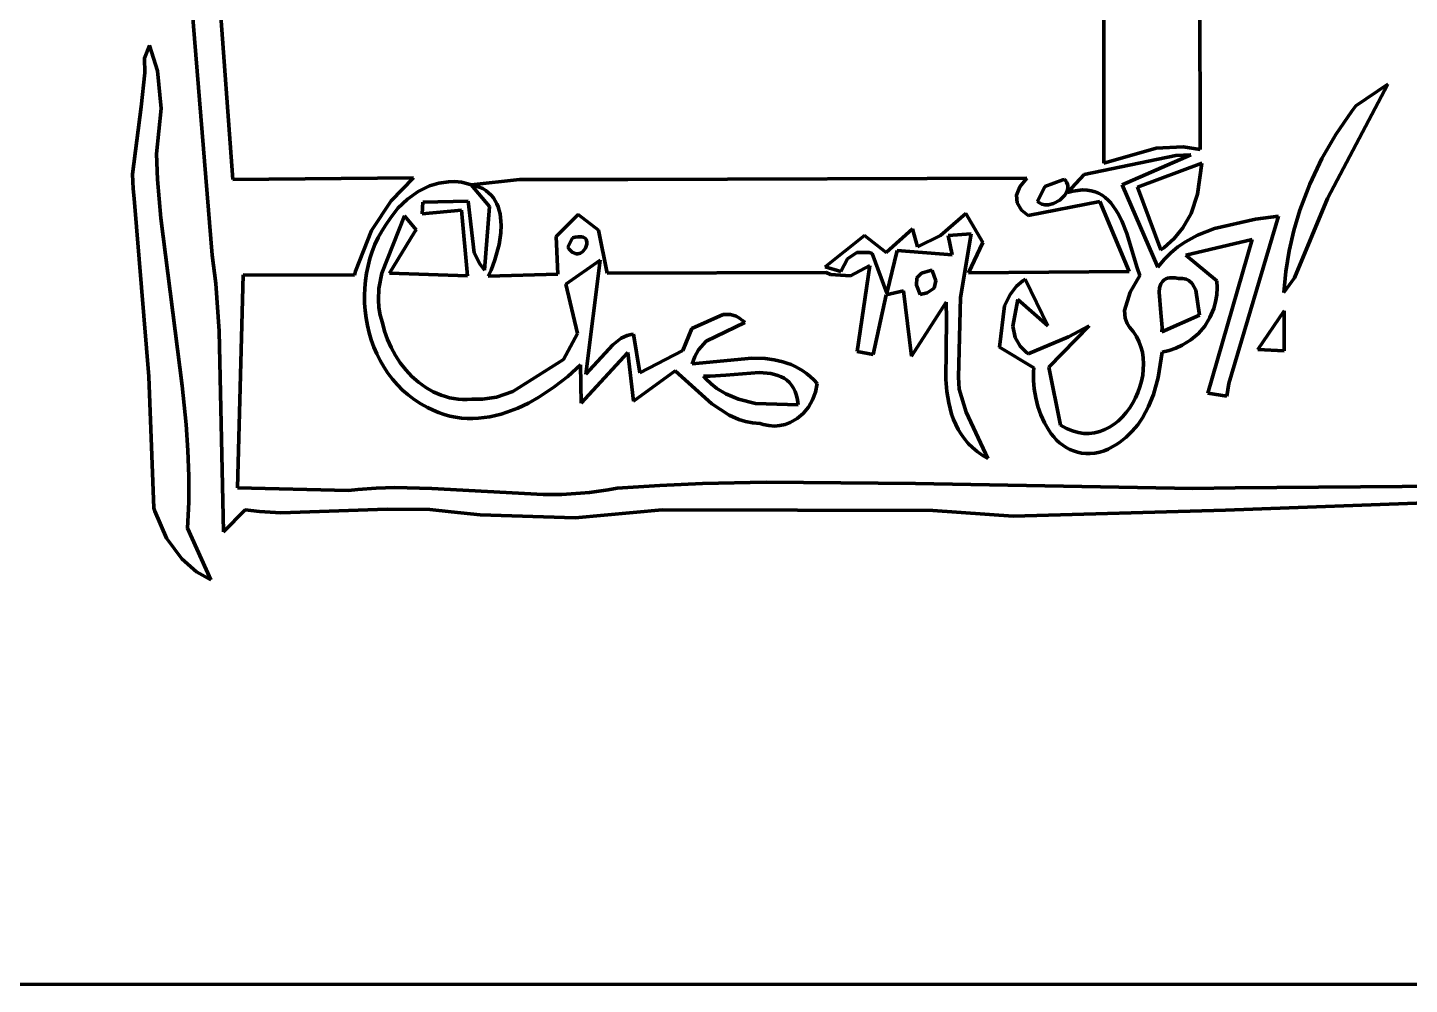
# Model space of a CAD drawing. Header units: millimetres. Extents: x 0 to 10.2, y 0 to 7.
# Drawn here: x 7.575 to 9.285, y 0 to 1.184 of the extents above; entities that cross this region are included whole.
import ezdxf

# ---------------------------------------------------------------- set-up
doc = ezdxf.new("R2010")
doc.units = ezdxf.units.MM
doc.layers.add('color#030303ff', color=7, linetype='CONTINUOUS', lineweight=100)
doc.layers.add('color#ffffffff', color=7, linetype='CONTINUOUS', lineweight=100)

msp = doc.modelspace()

# ---------------------------------------------------------------- linework, layer by layer
at = {"layer": 'color#030303ff'}
for p, q in [((8.9071, 1.0161), (8.9068, 1.7292)), ((9.0251, 1.5421), (9.0263, 1.0333)), ((7.8039, 0.9025), (7.7744, 1.2637)), ((7.8119, 1.2311), (7.8294, 0.9961)), ((7.7201, 1.1461), (7.7261, 1.1619)), ((7.7204, 1.128), (7.7201, 1.1461)), ((7.7261, 1.1619), (7.736, 1.1303)), ((7.736, 1.1303), (7.7408, 1.084)), ((7.716, 1.0861), (7.7204, 1.128)), ((9.2587, 1.1139), (9.1838, 0.9724)), ((9.2191, 1.0873), (9.2587, 1.1139)), ((7.7053, 1.0026), (7.716, 1.0861)), ((7.7408, 1.084), (7.7347, 1.0279)), ((9.1943, 1.0519), (9.2139, 1.0804)), ((9.2139, 1.0804), (9.2191, 1.0873)), ((9.177, 1.0218), (9.1943, 1.0519)), ((7.7347, 1.0279), (7.7362, 0.9959)), ((8.9719, 1.0347), (8.9071, 1.0161)), ((9.0149, 1.0267), (8.9297, 0.9896)), ((9.0053, 1.0365), (8.9719, 1.0347)), ((8.9962, 1.0257), (9.0149, 1.0267)), ((9.0263, 1.0333), (9.0053, 1.0365)), ((8.8829, 1.002), (8.9962, 1.0257)), ((8.9487, 0.9867), (9.0282, 1.0163)), ((9.0282, 1.0163), (9.0231, 0.9778)), ((9.1621, 0.9904), (9.177, 1.0218)), ((7.7059, 0.9845), (7.7053, 1.0026)), ((7.7362, 0.9959), (7.7402, 0.948)), ((7.8294, 0.9961), (8.0528, 0.9979)), ((8.0528, 0.9979), (8.0252, 0.9696)), ((8.0843, 0.9916), (8.0961, 0.9933)), ((8.0961, 0.9933), (8.1041, 0.9934)), ((8.1041, 0.9934), (8.1121, 0.9926)), ((8.1121, 0.9926), (8.1201, 0.9908)), ((8.1241, 0.9895), (8.184, 0.9962)), ((8.184, 0.9962), (8.3182, 0.996)), ((8.3182, 0.996), (8.8119, 0.9978)), ((8.8119, 0.9978), (8.8031, 0.9869)), ((8.834, 0.9874), (8.8565, 0.9957)), ((8.8565, 0.9957), (8.8586, 0.9959)), ((8.8586, 0.9959), (8.86, 0.9943)), ((8.86, 0.9943), (8.8611, 0.9926)), ((8.8611, 0.9926), (8.8624, 0.989)), ((8.8622, 0.9798), (8.8829, 1.002)), ((7.7074, 0.9724), (7.7059, 0.9845)), ((8.0453, 0.9718), (8.0585, 0.9812)), ((8.0585, 0.9812), (8.0729, 0.9882)), ((8.0729, 0.9882), (8.0843, 0.9916)), ((8.1201, 0.9908), (8.1241, 0.9895)), ((8.1241, 0.9895), (8.1469, 0.9624)), ((8.1294, 0.9883), (8.1241, 0.9895)), ((8.1342, 0.9867), (8.1294, 0.9883)), ((8.1385, 0.9847), (8.1342, 0.9867)), ((8.1424, 0.9823), (8.1385, 0.9847)), ((8.1459, 0.9796), (8.1424, 0.9823)), ((8.149, 0.9766), (8.1459, 0.9796)), ((8.1517, 0.9733), (8.149, 0.9766)), ((8.8031, 0.9869), (8.799, 0.9767)), ((8.799, 0.9767), (8.7997, 0.9671)), ((8.8249, 0.9689), (8.834, 0.9874)), ((8.8588, 0.9765), (8.8526, 0.9705)), ((8.8617, 0.9818), (8.8588, 0.9765)), ((8.8625, 0.9854), (8.8617, 0.9818)), ((8.8688, 0.9816), (8.8622, 0.9798)), ((8.8624, 0.989), (8.8625, 0.9854)), ((8.8751, 0.9826), (8.8688, 0.9816)), ((8.8809, 0.9831), (8.8751, 0.9826)), ((8.8864, 0.9829), (8.8809, 0.9831)), ((8.8915, 0.9821), (8.8864, 0.9829)), ((8.8962, 0.9808), (8.8915, 0.9821)), ((8.9007, 0.9789), (8.8962, 0.9808)), ((8.9049, 0.9766), (8.9007, 0.9789)), ((8.9087, 0.9738), (8.9049, 0.9766)), ((8.9297, 0.9896), (8.9739, 0.8877)), ((8.9776, 0.9088), (8.9487, 0.9867)), ((9.0231, 0.9778), (9.015, 0.9541)), ((9.1498, 0.9579), (9.1621, 0.9904)), ((7.7255, 0.7522), (7.7074, 0.9724)), ((8.0252, 0.9696), (8.001, 0.9328)), ((8.0241, 0.9477), (8.0337, 0.9605)), ((8.0337, 0.9605), (8.0453, 0.9718)), ((8.0645, 0.9679), (8.0637, 0.9534)), ((8.0637, 0.9534), (8.1121, 0.958)), ((8.1205, 0.9692), (8.0645, 0.9679)), ((8.1121, 0.958), (8.1199, 0.8766)), ((8.1281, 0.9052), (8.1205, 0.9692)), ((8.1469, 0.9624), (8.1408, 0.884)), ((8.1541, 0.9698), (8.1517, 0.9733)), ((8.156, 0.966), (8.1541, 0.9698)), ((8.1577, 0.962), (8.156, 0.966)), ((8.159, 0.9578), (8.1577, 0.962)), ((8.16, 0.9535), (8.159, 0.9578)), ((8.7997, 0.9671), (8.8053, 0.9582)), ((8.8053, 0.9582), (8.8136, 0.9513)), ((8.8136, 0.9513), (8.9023, 0.9686)), ((8.8266, 0.9675), (8.8249, 0.9689)), ((8.8303, 0.9656), (8.8266, 0.9675)), ((8.8343, 0.9647), (8.8303, 0.9656)), ((8.8385, 0.9647), (8.8343, 0.9647)), ((8.8448, 0.9662), (8.8385, 0.9647)), ((8.8526, 0.9705), (8.8448, 0.9662)), ((8.9023, 0.9686), (8.9386, 0.8822)), ((8.9123, 0.9706), (8.9087, 0.9738)), ((8.9157, 0.9671), (8.9123, 0.9706)), ((8.9188, 0.9631), (8.9157, 0.9671)), ((8.9217, 0.9589), (8.9188, 0.9631)), ((8.9244, 0.9544), (8.9217, 0.9589)), ((9.1424, 0.933), (9.1498, 0.9579)), ((9.1838, 0.9724), (9.1432, 0.8742)), ((7.7402, 0.948), (7.7667, 0.7407)), ((8.0419, 0.9511), (8.0136, 0.8799)), ((8.0186, 0.9401), (8.0241, 0.9477)), ((8.0561, 0.9337), (8.0419, 0.9511)), ((8.1607, 0.949), (8.16, 0.9535)), ((8.1613, 0.9397), (8.1607, 0.949)), ((8.2565, 0.9527), (8.2295, 0.9255)), ((8.282, 0.9333), (8.2565, 0.9527)), ((8.7364, 0.9539), (8.7052, 0.9267)), ((8.7572, 0.9181), (8.7364, 0.9539)), ((8.9292, 0.9448), (8.9244, 0.9544)), ((8.9354, 0.929), (8.9292, 0.9448)), ((9.015, 0.9541), (9.0048, 0.9361)), ((9.0441, 0.9353), (9.0946, 0.9469)), ((9.1234, 0.9508), (9.062, 0.7436)), ((9.0946, 0.9469), (9.1234, 0.9508)), ((8.001, 0.9328), (7.981, 0.8825)), ((8.0052, 0.9156), (8.0092, 0.9241)), ((8.0092, 0.9241), (8.0136, 0.9322)), ((8.0136, 0.9322), (8.0186, 0.9401)), ((8.023, 0.8799), (8.0543, 0.9307)), ((8.0543, 0.9307), (8.0561, 0.9337)), ((8.1588, 0.9155), (8.1609, 0.93)), ((8.1609, 0.93), (8.1613, 0.9397)), ((8.2295, 0.9255), (8.2313, 0.8788)), ((8.2438, 0.9124), (8.2497, 0.9238)), ((8.2497, 0.9238), (8.2531, 0.9246)), ((8.2531, 0.9246), (8.2561, 0.9251)), ((8.2561, 0.9251), (8.2587, 0.9252)), ((8.2587, 0.9252), (8.2609, 0.925)), ((8.2609, 0.925), (8.2628, 0.9245)), ((8.2628, 0.9245), (8.2644, 0.9238)), ((8.2644, 0.9238), (8.2656, 0.9228)), ((8.2925, 0.88), (8.282, 0.9333)), ((8.611, 0.9269), (8.5623, 0.8881)), ((8.6379, 0.9055), (8.611, 0.9269)), ((8.6705, 0.9349), (8.6379, 0.9055)), ((8.6765, 0.9127), (8.6705, 0.9349)), ((8.7052, 0.9267), (8.6765, 0.9127)), ((8.7145, 0.9267), (8.7431, 0.9287)), ((8.7195, 0.9028), (8.7145, 0.9267)), ((8.7431, 0.9287), (8.7298, 0.8499)), ((8.9485, 0.8866), (8.9354, 0.929)), ((9.0048, 0.9361), (8.9942, 0.9231)), ((9.0083, 0.9189), (9.0231, 0.927)), ((9.0231, 0.927), (9.0441, 0.9353)), ((9.1365, 0.9077), (9.1424, 0.933)), ((7.9989, 0.8982), (8.0018, 0.907)), ((8.0018, 0.907), (8.0052, 0.9156)), ((8.1537, 0.8967), (8.1588, 0.9155)), ((8.2456, 0.9098), (8.2438, 0.9124)), ((8.2474, 0.9078), (8.2456, 0.9098)), ((8.2492, 0.9062), (8.2474, 0.9078)), ((8.2511, 0.9051), (8.2492, 0.9062)), ((8.2625, 0.9069), (8.2596, 0.905)), ((8.2658, 0.911), (8.2625, 0.9069)), ((8.2656, 0.9228), (8.2665, 0.9217)), ((8.2675, 0.9158), (8.2658, 0.911)), ((8.2665, 0.9217), (8.2675, 0.9189)), ((8.2675, 0.9189), (8.2675, 0.9158)), ((8.6388, 0.8555), (8.6512, 0.908)), ((8.6512, 0.908), (8.7195, 0.9028)), ((8.7395, 0.8804), (8.7572, 0.9181)), ((8.9812, 0.9115), (8.9776, 0.9088)), ((8.9942, 0.9231), (8.9812, 0.9115)), ((8.99, 0.9052), (8.9989, 0.9125)), ((8.9989, 0.9125), (9.0083, 0.9189)), ((9.0907, 0.9217), (9.0088, 0.9022)), ((9.0359, 0.7318), (9.0907, 0.9217)), ((9.1323, 0.8821), (9.1365, 0.9077)), ((7.8083, 0.8673), (7.8039, 0.9025)), ((7.9947, 0.8801), (7.9966, 0.8892)), ((7.9966, 0.8892), (7.9989, 0.8982)), ((8.1349, 0.8915), (8.1281, 0.9052)), ((8.1408, 0.884), (8.1349, 0.8915)), ((8.1488, 0.884), (8.1537, 0.8967)), ((8.2415, 0.8663), (8.2839, 0.8962)), ((8.2529, 0.9044), (8.2511, 0.9051)), ((8.2547, 0.9041), (8.2529, 0.9044)), ((8.2564, 0.9041), (8.2547, 0.9041)), ((8.2596, 0.905), (8.2564, 0.9041)), ((8.2839, 0.8962), (8.266, 0.7552)), ((8.5818, 0.8822), (8.5899, 0.8979)), ((8.5899, 0.8979), (8.6015, 0.9057)), ((8.6176, 0.8897), (8.5935, 0.8766)), ((8.6015, 0.9057), (8.6166, 0.9056)), ((8.6019, 0.7832), (8.6176, 0.8897)), ((8.6166, 0.9056), (8.6205, 0.9045)), ((8.6205, 0.9045), (8.6388, 0.8555)), ((8.9739, 0.8877), (8.9817, 0.8969)), ((8.9817, 0.8969), (8.99, 0.9052)), ((9.0088, 0.9022), (9.0468, 0.8708)), ((7.8423, 0.8781), (7.8353, 0.6146)), ((7.9797, 0.8777), (7.8423, 0.8781)), ((7.981, 0.8825), (7.9797, 0.8777)), ((7.9934, 0.8709), (7.9947, 0.8801)), ((8.0136, 0.8799), (8.0102, 0.8613)), ((8.1199, 0.8766), (8.023, 0.8799)), ((8.1452, 0.8765), (8.1488, 0.884)), ((8.2313, 0.8788), (8.1452, 0.8765)), ((8.5634, 0.8809), (8.2925, 0.88)), ((8.5623, 0.8881), (8.5818, 0.8822)), ((8.569, 0.8784), (8.5634, 0.8809)), ((8.5935, 0.8766), (8.569, 0.8784)), ((8.6759, 0.8742), (8.6753, 0.8654)), ((8.6817, 0.8801), (8.6759, 0.8742)), ((8.6928, 0.8832), (8.6817, 0.8801)), ((8.6948, 0.8834), (8.6928, 0.8832)), ((8.6992, 0.8707), (8.6948, 0.8834)), ((8.9386, 0.8822), (8.7395, 0.8804)), ((8.8067, 0.8707), (8.8096, 0.8728)), ((8.8096, 0.8728), (8.838, 0.8149)), ((8.9399, 0.8566), (8.9518, 0.8774)), ((8.9518, 0.8774), (8.9485, 0.8866)), ((8.9838, 0.873), (8.9818, 0.8718)), ((8.9861, 0.8738), (8.9838, 0.873)), ((8.9889, 0.8743), (8.9861, 0.8738)), ((8.992, 0.8745), (8.9889, 0.8743)), ((8.9955, 0.8742), (8.992, 0.8745)), ((8.9995, 0.8736), (8.9955, 0.8742)), ((9.0046, 0.8735), (8.9995, 0.8736)), ((9.0089, 0.8727), (9.0046, 0.8735)), ((9.0125, 0.8711), (9.0089, 0.8727)), ((9.1299, 0.8563), (9.1323, 0.8821)), ((9.1432, 0.8742), (9.1299, 0.8563)), ((7.8126, 0.8084), (7.8083, 0.8673)), ((7.9922, 0.8523), (7.9925, 0.8616)), ((7.9925, 0.8616), (7.9934, 0.8709)), ((8.0102, 0.8613), (8.0096, 0.8471)), ((8.256, 0.8055), (8.2415, 0.8663)), ((8.6592, 0.8584), (8.6378, 0.8534)), ((8.669, 0.7775), (8.6592, 0.8584)), ((8.6753, 0.8654), (8.6799, 0.8539)), ((8.6799, 0.8539), (8.6886, 0.8557)), ((8.6886, 0.8557), (8.6971, 0.8614)), ((8.6971, 0.8614), (8.6992, 0.8707)), ((8.7911, 0.8538), (8.7991, 0.864)), ((8.7991, 0.864), (8.8067, 0.8707)), ((8.9328, 0.8337), (8.9399, 0.8566)), ((8.9762, 0.8621), (8.9756, 0.8567)), ((8.9756, 0.8567), (8.9778, 0.8312)), ((8.9768, 0.8645), (8.9762, 0.8621)), ((8.9777, 0.8667), (8.9768, 0.8645)), ((8.9787, 0.8687), (8.9777, 0.8667)), ((8.9801, 0.8704), (8.9787, 0.8687)), ((8.9818, 0.8718), (8.9801, 0.8704)), ((9.0166, 0.8675), (9.0125, 0.8711)), ((9.0209, 0.859), (9.0166, 0.8675)), ((9.0256, 0.828), (9.0209, 0.859)), ((9.0468, 0.8708), (9.0472, 0.8618)), ((9.0472, 0.8618), (9.0468, 0.8531)), ((7.9924, 0.843), (7.9922, 0.8523)), ((7.993, 0.8337), (7.9924, 0.843)), ((8.0096, 0.8471), (8.0102, 0.8377)), ((8.6378, 0.8534), (8.6217, 0.7795)), ((8.7121, 0.8441), (8.669, 0.7775)), ((8.7124, 0.823), (8.7121, 0.8441)), ((8.7298, 0.8499), (8.7272, 0.7514)), ((8.7781, 0.7885), (8.7843, 0.8398)), ((8.7843, 0.8398), (8.7911, 0.8538)), ((8.8008, 0.8474), (8.7945, 0.8145)), ((8.838, 0.8149), (8.8008, 0.8474)), ((9.0454, 0.8446), (9.0433, 0.8365)), ((9.0468, 0.8531), (9.0454, 0.8446)), ((7.9942, 0.8244), (7.993, 0.8337)), ((7.9959, 0.8153), (7.9942, 0.8244)), ((8.0102, 0.8377), (8.0118, 0.8282)), ((8.0118, 0.8282), (8.0144, 0.8187)), ((8.3974, 0.8118), (8.436, 0.8288)), ((8.436, 0.8288), (8.4452, 0.8288)), ((8.4452, 0.8288), (8.452, 0.8268)), ((8.452, 0.8268), (8.4563, 0.8244)), ((8.4563, 0.8244), (8.4606, 0.821)), ((8.4606, 0.821), (8.4627, 0.8189)), ((8.7117, 0.7484), (8.7124, 0.823)), ((8.9336, 0.8246), (8.9328, 0.8337)), ((8.9361, 0.8178), (8.9336, 0.8246)), ((8.9778, 0.8312), (8.9793, 0.8127)), ((8.9788, 0.8076), (9.0256, 0.828)), ((9.0385, 0.8251), (9.0321, 0.8147)), ((9.0433, 0.8365), (9.0385, 0.8251)), ((9.0977, 0.7858), (9.1302, 0.8335)), ((9.1302, 0.8335), (9.1304, 0.784)), ((7.8176, 0.5602), (7.8126, 0.8084)), ((7.998, 0.8063), (7.9959, 0.8153)), ((8.0007, 0.7974), (7.998, 0.8063)), ((8.0144, 0.8187), (8.0171, 0.8083)), ((8.0171, 0.8083), (8.0207, 0.7981)), ((8.2387, 0.7731), (8.256, 0.8055)), ((8.3171, 0.803), (8.3224, 0.8043)), ((8.3224, 0.8043), (8.3252, 0.8046)), ((8.3252, 0.8046), (8.333, 0.7567)), ((8.3862, 0.7845), (8.3974, 0.8118)), ((8.4627, 0.8189), (8.415, 0.7958)), ((8.7945, 0.8145), (8.7974, 0.8005)), ((8.8888, 0.815), (8.8389, 0.7638)), ((8.8634, 0.8012), (8.8888, 0.815)), ((8.9389, 0.8134), (8.9361, 0.8178)), ((8.9436, 0.8079), (8.9389, 0.8134)), ((8.9475, 0.8019), (8.9436, 0.8079)), ((8.9793, 0.8127), (8.9788, 0.8076)), ((9.0242, 0.8054), (9.0148, 0.7974)), ((9.0321, 0.8147), (9.0242, 0.8054)), ((8.0039, 0.7887), (8.0007, 0.7974)), ((8.0075, 0.7802), (8.0039, 0.7887)), ((8.0207, 0.7981), (8.0251, 0.7881)), ((8.0251, 0.7881), (8.0305, 0.7784)), ((8.266, 0.7552), (8.2995, 0.7915)), ((8.2995, 0.7915), (8.31, 0.7997)), ((8.31, 0.7997), (8.3171, 0.803)), ((8.415, 0.7958), (8.4054, 0.7851)), ((8.8204, 0.7628), (8.7781, 0.7885)), ((8.7974, 0.8005), (8.8036, 0.7898)), ((8.8036, 0.7898), (8.8113, 0.782)), ((8.8136, 0.7802), (8.8634, 0.8012)), ((8.9506, 0.7956), (8.9475, 0.8019)), ((8.9531, 0.789), (8.9506, 0.7956)), ((8.9548, 0.7822), (8.9531, 0.789)), ((8.9963, 0.7873), (8.988, 0.7845)), ((9.0041, 0.7908), (8.9963, 0.7873)), ((9.0148, 0.7974), (9.0041, 0.7908)), ((8.0116, 0.772), (8.0075, 0.7802)), ((8.0162, 0.764), (8.0116, 0.772)), ((8.0305, 0.7784), (8.0366, 0.7691)), ((8.1759, 0.7336), (8.2387, 0.7731)), ((8.3182, 0.7818), (8.2603, 0.7194)), ((8.325, 0.7217), (8.3182, 0.7818)), ((8.333, 0.7567), (8.3862, 0.7845)), ((8.401, 0.7771), (8.3979, 0.7679)), ((8.3979, 0.7679), (8.4714, 0.7751)), ((8.4054, 0.7851), (8.401, 0.7771)), ((8.4714, 0.7751), (8.4882, 0.7744)), ((8.4882, 0.7744), (8.4992, 0.773)), ((8.4992, 0.773), (8.5098, 0.7705)), ((8.5098, 0.7705), (8.515, 0.7689)), ((8.6217, 0.7795), (8.6019, 0.7832)), ((8.8113, 0.782), (8.8136, 0.7802)), ((8.9558, 0.7752), (8.9548, 0.7822)), ((8.9562, 0.7681), (8.9558, 0.7752)), ((8.9793, 0.7825), (8.9744, 0.7509)), ((8.988, 0.7845), (8.9793, 0.7825)), ((9.1304, 0.784), (9.0977, 0.7858)), ((8.0213, 0.7564), (8.0162, 0.764)), ((8.0269, 0.7491), (8.0213, 0.7564)), ((8.0366, 0.7691), (8.0434, 0.7604)), ((8.0434, 0.7604), (8.051, 0.7524)), ((8.051, 0.7524), (8.0592, 0.7451)), ((8.2438, 0.7524), (8.2266, 0.7389)), ((8.2596, 0.7667), (8.2438, 0.7524)), ((8.2603, 0.7194), (8.2596, 0.7667)), ((8.3765, 0.7593), (8.325, 0.7217)), ((8.4222, 0.7185), (8.3765, 0.7593)), ((8.4116, 0.7527), (8.4147, 0.7493)), ((8.4202, 0.7526), (8.4116, 0.7527)), ((8.4395, 0.754), (8.4202, 0.7526)), ((8.4807, 0.757), (8.4395, 0.754)), ((8.4905, 0.7565), (8.4807, 0.757)), ((8.4951, 0.7558), (8.4905, 0.7565)), ((8.4995, 0.7549), (8.4951, 0.7558)), ((8.5037, 0.7536), (8.4995, 0.7549)), ((8.5077, 0.752), (8.5037, 0.7536)), ((8.515, 0.7689), (8.5201, 0.767)), ((8.5201, 0.767), (8.5251, 0.7647)), ((8.5251, 0.7647), (8.5299, 0.7621)), ((8.5299, 0.7621), (8.5347, 0.7592)), ((8.5347, 0.7592), (8.5393, 0.7559)), ((8.5393, 0.7559), (8.5438, 0.7522)), ((8.8201, 0.7578), (8.8204, 0.7628)), ((8.8202, 0.7474), (8.8201, 0.7578)), ((8.8389, 0.7638), (8.8537, 0.6919)), ((8.9538, 0.7466), (8.9552, 0.7537)), ((8.9552, 0.7537), (8.956, 0.7609)), ((8.956, 0.7609), (8.9562, 0.7681)), ((7.7317, 0.5894), (7.7255, 0.7522)), ((7.7667, 0.7407), (7.7714, 0.6928)), ((8.0329, 0.7421), (8.0269, 0.7491)), ((8.0394, 0.7355), (8.0329, 0.7421)), ((8.0464, 0.7294), (8.0394, 0.7355)), ((8.0592, 0.7451), (8.068, 0.7387)), ((8.068, 0.7387), (8.0773, 0.7333)), ((8.2266, 0.7389), (8.208, 0.7266)), ((8.4147, 0.7493), (8.4212, 0.743)), ((8.4212, 0.743), (8.4282, 0.7375)), ((8.4282, 0.7375), (8.4392, 0.7307)), ((8.5115, 0.75), (8.5077, 0.752)), ((8.5149, 0.7477), (8.5115, 0.75)), ((8.518, 0.7449), (8.5149, 0.7477)), ((8.5208, 0.7416), (8.518, 0.7449)), ((8.5233, 0.7378), (8.5208, 0.7416)), ((8.5253, 0.7335), (8.5233, 0.7378)), ((8.5438, 0.7522), (8.5482, 0.748)), ((8.5482, 0.748), (8.5524, 0.7435)), ((8.5524, 0.7435), (8.5505, 0.733)), ((8.7129, 0.7337), (8.7117, 0.7484)), ((8.7272, 0.7514), (8.7283, 0.7364)), ((8.7283, 0.7364), (8.7369, 0.7082)), ((8.8211, 0.7368), (8.8202, 0.7474)), ((8.8229, 0.726), (8.8211, 0.7368)), ((8.9494, 0.7326), (8.9518, 0.7395)), ((8.9518, 0.7395), (8.9538, 0.7466)), ((8.9744, 0.7509), (8.9685, 0.7301)), ((9.062, 0.7436), (9.0594, 0.7277)), ((8.0539, 0.7237), (8.0464, 0.7294)), ((8.0618, 0.7186), (8.0539, 0.7237)), ((8.0702, 0.7139), (8.0618, 0.7186)), ((8.0773, 0.7333), (8.0822, 0.731)), ((8.0822, 0.731), (8.0872, 0.729)), ((8.0872, 0.729), (8.0923, 0.7273)), ((8.0923, 0.7273), (8.0975, 0.7259)), ((8.0975, 0.7259), (8.1028, 0.7248)), ((8.1028, 0.7248), (8.1082, 0.7241)), ((8.1082, 0.7241), (8.1137, 0.7237)), ((8.1137, 0.7237), (8.1193, 0.7237)), ((8.1193, 0.7237), (8.125, 0.7241)), ((8.125, 0.7241), (8.1383, 0.7241)), ((8.1383, 0.7241), (8.1554, 0.7268)), ((8.1554, 0.7268), (8.1759, 0.7336)), ((8.1951, 0.7194), (8.1818, 0.7131)), ((8.208, 0.7266), (8.1951, 0.7194)), ((8.4436, 0.7042), (8.4222, 0.7185)), ((8.4392, 0.7307), (8.4551, 0.724)), ((8.4551, 0.724), (8.4761, 0.7188)), ((8.4761, 0.7188), (8.5288, 0.7172)), ((8.5269, 0.7287), (8.5253, 0.7335)), ((8.5281, 0.7233), (8.5269, 0.7287)), ((8.5288, 0.7172), (8.5281, 0.7233)), ((8.5468, 0.7233), (8.5417, 0.7144)), ((8.5505, 0.733), (8.5468, 0.7233)), ((8.7152, 0.7195), (8.7129, 0.7337)), ((8.7168, 0.7125), (8.7152, 0.7195)), ((8.8256, 0.7152), (8.8229, 0.726)), ((8.9392, 0.7134), (8.943, 0.7195)), ((8.943, 0.7195), (8.9464, 0.726)), ((8.9464, 0.726), (8.9494, 0.7326)), ((8.9685, 0.7301), (8.9624, 0.7151)), ((9.0594, 0.7277), (9.0359, 0.7318)), ((8.0771, 0.7104), (8.0702, 0.7139)), ((8.084, 0.7075), (8.0771, 0.7104)), ((8.091, 0.7051), (8.084, 0.7075)), ((8.098, 0.7032), (8.091, 0.7051)), ((8.105, 0.7017), (8.098, 0.7032)), ((8.1121, 0.7008), (8.105, 0.7017)), ((8.1403, 0.7013), (8.1333, 0.7006)), ((8.1473, 0.7025), (8.1403, 0.7013)), ((8.1543, 0.7039), (8.1473, 0.7025)), ((8.1613, 0.7058), (8.1543, 0.7039)), ((8.1682, 0.7079), (8.1613, 0.7058)), ((8.1818, 0.7131), (8.1682, 0.7079)), ((8.4554, 0.6989), (8.4436, 0.7042)), ((8.5352, 0.7066), (8.5276, 0.7002)), ((8.5417, 0.7144), (8.5352, 0.7066)), ((8.7188, 0.7058), (8.7168, 0.7125)), ((8.7211, 0.6992), (8.7188, 0.7058)), ((8.7369, 0.7082), (8.7636, 0.6508)), ((8.8291, 0.7048), (8.8256, 0.7152)), ((8.8336, 0.6949), (8.8291, 0.7048)), ((8.9253, 0.6975), (8.9303, 0.7024)), ((8.9303, 0.7024), (8.9349, 0.7077)), ((8.9349, 0.7077), (8.9392, 0.7134)), ((8.9549, 0.7011), (8.949, 0.6924)), ((8.9624, 0.7151), (8.9549, 0.7011)), ((7.7714, 0.6928), (7.7736, 0.6608)), ((8.1191, 0.7003), (8.1121, 0.7008)), ((8.1262, 0.7002), (8.1191, 0.7003)), ((8.1333, 0.7006), (8.1262, 0.7002)), ((8.4637, 0.6964), (8.4554, 0.6989)), ((8.4725, 0.6947), (8.4637, 0.6964)), ((8.4817, 0.6939), (8.4725, 0.6947)), ((8.4854, 0.6928), (8.4817, 0.6939)), ((8.4925, 0.6914), (8.4854, 0.6928)), ((8.4995, 0.6909), (8.4925, 0.6914)), ((8.5063, 0.6915), (8.4995, 0.6909)), ((8.5128, 0.693), (8.5063, 0.6915)), ((8.519, 0.6953), (8.5128, 0.693)), ((8.5276, 0.7002), (8.519, 0.6953)), ((8.7238, 0.6928), (8.7211, 0.6992)), ((8.7269, 0.6866), (8.7238, 0.6928)), ((8.7306, 0.6807), (8.7269, 0.6866)), ((8.839, 0.6857), (8.8336, 0.6949)), ((8.842, 0.6814), (8.839, 0.6857)), ((8.8537, 0.6919), (8.861, 0.6878)), ((8.861, 0.6878), (8.8682, 0.6848)), ((8.8682, 0.6848), (8.8753, 0.6828)), ((8.8957, 0.6825), (8.9021, 0.6841)), ((8.9021, 0.6841), (8.9083, 0.6865)), ((8.9083, 0.6865), (8.9143, 0.6895)), ((8.9143, 0.6895), (8.9199, 0.6932)), ((8.9199, 0.6932), (8.9253, 0.6975)), ((8.9423, 0.6844), (8.9349, 0.6771)), ((8.949, 0.6924), (8.9423, 0.6844)), ((8.7347, 0.675), (8.7306, 0.6807)), ((8.7393, 0.6695), (8.7347, 0.675)), ((8.7445, 0.6644), (8.7393, 0.6695)), ((8.8453, 0.6774), (8.842, 0.6814)), ((8.8487, 0.6736), (8.8453, 0.6774)), ((8.8524, 0.6702), (8.8487, 0.6736)), ((8.8564, 0.6671), (8.8524, 0.6702)), ((8.8605, 0.6644), (8.8564, 0.6671)), ((8.8753, 0.6828), (8.8822, 0.6818)), ((8.8822, 0.6818), (8.889, 0.6817)), ((8.889, 0.6817), (8.8957, 0.6825)), ((8.9221, 0.6676), (8.9175, 0.665)), ((8.9266, 0.6706), (8.9221, 0.6676)), ((8.9349, 0.6771), (8.9266, 0.6706)), ((7.7736, 0.6608), (7.7747, 0.6287)), ((8.7502, 0.6595), (8.7445, 0.6644)), ((8.7566, 0.655), (8.7502, 0.6595)), ((8.7636, 0.6508), (8.7566, 0.655)), ((8.8649, 0.662), (8.8605, 0.6644)), ((8.8695, 0.6601), (8.8649, 0.662)), ((8.8744, 0.6585), (8.8695, 0.6601)), ((8.8795, 0.6575), (8.8744, 0.6585)), ((8.8848, 0.6569), (8.8795, 0.6575)), ((8.8903, 0.6569), (8.8848, 0.6569)), ((8.8961, 0.6574), (8.8903, 0.6569)), ((8.9021, 0.6585), (8.8961, 0.6574)), ((8.9075, 0.6604), (8.9021, 0.6585)), ((8.9126, 0.6625), (8.9075, 0.6604)), ((8.9175, 0.665), (8.9126, 0.6625)), ((7.7747, 0.6287), (7.7749, 0.6127)), ((8.3051, 0.6141), (8.3578, 0.6175)), ((8.3578, 0.6175), (8.4105, 0.6198)), ((8.4105, 0.6198), (8.4895, 0.6215)), ((8.4895, 0.6215), (8.6741, 0.6198)), ((8.6741, 0.6198), (9.0171, 0.6136)), ((9.0698, 0.6143), (9.5813, 0.619)), ((7.7749, 0.6127), (7.7747, 0.5966)), ((7.8353, 0.6146), (7.9724, 0.6111)), ((7.9724, 0.6111), (7.9839, 0.6125)), ((7.9839, 0.6125), (8.0068, 0.6142)), ((8.0068, 0.6142), (8.0298, 0.6149)), ((8.0298, 0.6149), (8.0757, 0.6138)), ((8.0757, 0.6138), (8.2135, 0.6061)), ((8.2135, 0.6061), (8.2364, 0.6064)), ((8.2364, 0.6064), (8.2594, 0.6077)), ((8.2594, 0.6077), (8.2708, 0.6088)), ((8.2708, 0.6088), (8.2822, 0.6102)), ((8.2822, 0.6102), (8.2937, 0.612)), ((8.2937, 0.612), (8.3051, 0.6141)), ((9.0171, 0.6136), (9.0698, 0.6143)), ((9.4672, 0.6017), (9.0577, 0.5868)), ((7.7328, 0.5856), (7.7317, 0.5894)), ((7.7472, 0.5523), (7.7328, 0.5856)), ((7.7747, 0.5966), (7.7742, 0.5805)), ((7.8448, 0.5874), (7.8176, 0.5602)), ((7.8624, 0.5853), (7.8448, 0.5874)), ((7.8887, 0.5837), (7.8624, 0.5853)), ((8.0204, 0.5881), (7.8887, 0.5837)), ((8.0732, 0.5875), (8.0204, 0.5881)), ((8.0995, 0.5849), (8.0732, 0.5875)), ((8.1355, 0.5809), (8.0995, 0.5849)), ((8.3608, 0.5871), (8.2528, 0.5772)), ((8.6954, 0.5863), (8.3608, 0.5871)), ((8.7951, 0.5793), (8.6954, 0.5863)), ((9.0577, 0.5868), (8.7951, 0.5793)), ((7.7742, 0.5805), (7.7733, 0.5644)), ((7.7733, 0.5644), (7.802, 0.5004)), ((8.2528, 0.5772), (8.1355, 0.5809)), ((7.7664, 0.5265), (7.7472, 0.5523)), ((7.7845, 0.5107), (7.7664, 0.5265)), ((7.802, 0.5004), (7.7845, 0.5107))]:
    msp.add_line(p, q, dxfattribs=at)
at = {"layer": 'color#ffffffff'}
for p, q in [((8.9068, 1.7292), (8.9071, 1.0161)), ((9.0263, 1.0333), (9.0251, 1.5421)), ((7.7744, 1.2637), (7.8039, 0.9025)), ((7.8294, 0.9961), (7.8119, 1.2311)), ((7.7261, 1.1619), (7.7201, 1.1461)), ((7.7201, 1.1461), (7.7204, 1.128)), ((7.736, 1.1303), (7.7261, 1.1619)), ((7.7408, 1.084), (7.736, 1.1303)), ((7.7204, 1.128), (7.716, 1.0861)), ((9.1838, 0.9724), (9.2587, 1.1139)), ((9.2587, 1.1139), (9.2191, 1.0873)), ((7.716, 1.0861), (7.7053, 1.0026)), ((7.7347, 1.0279), (7.7408, 1.084)), ((9.2139, 1.0804), (9.1943, 1.0519)), ((9.2191, 1.0873), (9.2139, 1.0804)), ((9.1943, 1.0519), (9.177, 1.0218)), ((7.7362, 0.9959), (7.7347, 1.0279)), ((8.9071, 1.0161), (8.9719, 1.0347)), ((8.9297, 0.9896), (9.0149, 1.0267)), ((8.9719, 1.0347), (9.0053, 1.0365)), ((9.0149, 1.0267), (8.9962, 1.0257)), ((9.0053, 1.0365), (9.0263, 1.0333)), ((8.9962, 1.0257), (8.8829, 1.002)), ((9.0282, 1.0163), (8.9487, 0.9867)), ((9.0231, 0.9778), (9.0282, 1.0163)), ((9.177, 1.0218), (9.1621, 0.9904)), ((7.7053, 1.0026), (7.7059, 0.9845)), ((7.7402, 0.948), (7.7362, 0.9959)), ((8.0528, 0.9979), (7.8294, 0.9961)), ((8.0252, 0.9696), (8.0528, 0.9979)), ((8.0961, 0.9933), (8.0843, 0.9916)), ((8.1041, 0.9934), (8.0961, 0.9933)), ((8.1121, 0.9926), (8.1041, 0.9934)), ((8.1201, 0.9908), (8.1121, 0.9926)), ((8.184, 0.9962), (8.1241, 0.9895)), ((8.3182, 0.996), (8.184, 0.9962)), ((8.8119, 0.9978), (8.3182, 0.996)), ((8.8031, 0.9869), (8.8119, 0.9978)), ((8.8565, 0.9957), (8.834, 0.9874)), ((8.8586, 0.9959), (8.8565, 0.9957)), ((8.86, 0.9943), (8.8586, 0.9959)), ((8.8611, 0.9926), (8.86, 0.9943)), ((8.8624, 0.989), (8.8611, 0.9926)), ((8.8829, 1.002), (8.8622, 0.9798)), ((7.7059, 0.9845), (7.7074, 0.9724)), ((8.0585, 0.9812), (8.0453, 0.9718)), ((8.0729, 0.9882), (8.0585, 0.9812)), ((8.0843, 0.9916), (8.0729, 0.9882)), ((8.1241, 0.9895), (8.1201, 0.9908)), ((8.1469, 0.9624), (8.1241, 0.9895)), ((8.1241, 0.9895), (8.1294, 0.9883)), ((8.1294, 0.9883), (8.1342, 0.9867)), ((8.1342, 0.9867), (8.1385, 0.9847)), ((8.1385, 0.9847), (8.1424, 0.9823)), ((8.1424, 0.9823), (8.1459, 0.9796)), ((8.1459, 0.9796), (8.149, 0.9766)), ((8.149, 0.9766), (8.1517, 0.9733)), ((8.799, 0.9767), (8.8031, 0.9869)), ((8.7997, 0.9671), (8.799, 0.9767)), ((8.834, 0.9874), (8.8249, 0.9689)), ((8.8526, 0.9705), (8.8588, 0.9765)), ((8.8588, 0.9765), (8.8617, 0.9818)), ((8.8617, 0.9818), (8.8625, 0.9854)), ((8.8622, 0.9798), (8.8688, 0.9816)), ((8.8625, 0.9854), (8.8624, 0.989)), ((8.8688, 0.9816), (8.8751, 0.9826)), ((8.8751, 0.9826), (8.8809, 0.9831)), ((8.8809, 0.9831), (8.8864, 0.9829)), ((8.8864, 0.9829), (8.8915, 0.9821)), ((8.8915, 0.9821), (8.8962, 0.9808)), ((8.8962, 0.9808), (8.9007, 0.9789)), ((8.9007, 0.9789), (8.9049, 0.9766)), ((8.9049, 0.9766), (8.9087, 0.9738)), ((8.9739, 0.8877), (8.9297, 0.9896)), ((8.9487, 0.9867), (8.9776, 0.9088)), ((9.015, 0.9541), (9.0231, 0.9778)), ((9.1621, 0.9904), (9.1498, 0.9579)), ((7.7074, 0.9724), (7.7255, 0.7522)), ((8.001, 0.9328), (8.0252, 0.9696)), ((8.0337, 0.9605), (8.0241, 0.9477)), ((8.0453, 0.9718), (8.0337, 0.9605)), ((8.0637, 0.9534), (8.0645, 0.9679)), ((8.1121, 0.958), (8.0637, 0.9534)), ((8.0645, 0.9679), (8.1205, 0.9692)), ((8.1199, 0.8766), (8.1121, 0.958)), ((8.1205, 0.9692), (8.1281, 0.9052)), ((8.1408, 0.884), (8.1469, 0.9624)), ((8.1517, 0.9733), (8.1541, 0.9698)), ((8.1541, 0.9698), (8.156, 0.966)), ((8.156, 0.966), (8.1577, 0.962)), ((8.1577, 0.962), (8.159, 0.9578)), ((8.159, 0.9578), (8.16, 0.9535)), ((8.8053, 0.9582), (8.7997, 0.9671)), ((8.8136, 0.9513), (8.8053, 0.9582)), ((8.9023, 0.9686), (8.8136, 0.9513)), ((8.8249, 0.9689), (8.8266, 0.9675)), ((8.8266, 0.9675), (8.8303, 0.9656)), ((8.8303, 0.9656), (8.8343, 0.9647)), ((8.8343, 0.9647), (8.8385, 0.9647)), ((8.8385, 0.9647), (8.8448, 0.9662)), ((8.8448, 0.9662), (8.8526, 0.9705)), ((8.9386, 0.8822), (8.9023, 0.9686)), ((8.9087, 0.9738), (8.9123, 0.9706)), ((8.9123, 0.9706), (8.9157, 0.9671)), ((8.9157, 0.9671), (8.9188, 0.9631)), ((8.9188, 0.9631), (8.9217, 0.9589)), ((8.9217, 0.9589), (8.9244, 0.9544)), ((9.1498, 0.9579), (9.1424, 0.933)), ((9.1432, 0.8742), (9.1838, 0.9724)), ((7.7667, 0.7407), (7.7402, 0.948)), ((8.0136, 0.8799), (8.0419, 0.9511)), ((8.0241, 0.9477), (8.0186, 0.9401)), ((8.0419, 0.9511), (8.0561, 0.9337)), ((8.16, 0.9535), (8.1607, 0.949)), ((8.1607, 0.949), (8.1613, 0.9397)), ((8.2295, 0.9255), (8.2565, 0.9527)), ((8.2565, 0.9527), (8.282, 0.9333)), ((8.7052, 0.9267), (8.7364, 0.9539)), ((8.7364, 0.9539), (8.7572, 0.9181)), ((8.9244, 0.9544), (8.9292, 0.9448)), ((8.9292, 0.9448), (8.9354, 0.929)), ((9.0048, 0.9361), (9.015, 0.9541)), ((9.0946, 0.9469), (9.0441, 0.9353)), ((9.062, 0.7436), (9.1234, 0.9508)), ((9.1234, 0.9508), (9.0946, 0.9469)), ((7.981, 0.8825), (8.001, 0.9328)), ((8.0092, 0.9241), (8.0052, 0.9156)), ((8.0136, 0.9322), (8.0092, 0.9241)), ((8.0186, 0.9401), (8.0136, 0.9322)), ((8.0543, 0.9307), (8.023, 0.8799)), ((8.0561, 0.9337), (8.0543, 0.9307)), ((8.1609, 0.93), (8.1588, 0.9155)), ((8.1613, 0.9397), (8.1609, 0.93)), ((8.2313, 0.8788), (8.2295, 0.9255)), ((8.2497, 0.9238), (8.2438, 0.9124)), ((8.2531, 0.9246), (8.2497, 0.9238)), ((8.2561, 0.9251), (8.2531, 0.9246)), ((8.2587, 0.9252), (8.2561, 0.9251)), ((8.2609, 0.925), (8.2587, 0.9252)), ((8.2628, 0.9245), (8.2609, 0.925)), ((8.2644, 0.9238), (8.2628, 0.9245)), ((8.2656, 0.9228), (8.2644, 0.9238)), ((8.282, 0.9333), (8.2925, 0.88)), ((8.5623, 0.8881), (8.611, 0.9269)), ((8.611, 0.9269), (8.6379, 0.9055)), ((8.6379, 0.9055), (8.6705, 0.9349)), ((8.6705, 0.9349), (8.6765, 0.9127)), ((8.6765, 0.9127), (8.7052, 0.9267)), ((8.7431, 0.9287), (8.7145, 0.9267)), ((8.7145, 0.9267), (8.7195, 0.9028)), ((8.7298, 0.8499), (8.7431, 0.9287)), ((8.9354, 0.929), (8.9485, 0.8866)), ((8.9942, 0.9231), (9.0048, 0.9361)), ((9.0231, 0.927), (9.0083, 0.9189)), ((9.0441, 0.9353), (9.0231, 0.927)), ((9.1424, 0.933), (9.1365, 0.9077)), ((8.0018, 0.907), (7.9989, 0.8982)), ((8.0052, 0.9156), (8.0018, 0.907)), ((8.1588, 0.9155), (8.1537, 0.8967)), ((8.2438, 0.9124), (8.2456, 0.9098)), ((8.2456, 0.9098), (8.2474, 0.9078)), ((8.2474, 0.9078), (8.2492, 0.9062)), ((8.2492, 0.9062), (8.2511, 0.9051)), ((8.2596, 0.905), (8.2625, 0.9069)), ((8.2625, 0.9069), (8.2658, 0.911)), ((8.2665, 0.9217), (8.2656, 0.9228)), ((8.2658, 0.911), (8.2675, 0.9158)), ((8.2675, 0.9189), (8.2665, 0.9217)), ((8.2675, 0.9158), (8.2675, 0.9189)), ((8.6512, 0.908), (8.6388, 0.8555)), ((8.7195, 0.9028), (8.6512, 0.908)), ((8.7572, 0.9181), (8.7395, 0.8804)), ((8.9776, 0.9088), (8.9812, 0.9115)), ((8.9812, 0.9115), (8.9942, 0.9231)), ((8.9989, 0.9125), (8.99, 0.9052)), ((9.0083, 0.9189), (8.9989, 0.9125)), ((9.0088, 0.9022), (9.0907, 0.9217)), ((9.0907, 0.9217), (9.0359, 0.7318)), ((9.1365, 0.9077), (9.1323, 0.8821)), ((7.8039, 0.9025), (7.8083, 0.8673)), ((7.9966, 0.8892), (7.9947, 0.8801)), ((7.9989, 0.8982), (7.9966, 0.8892)), ((8.1281, 0.9052), (8.1349, 0.8915)), ((8.1349, 0.8915), (8.1408, 0.884)), ((8.1537, 0.8967), (8.1488, 0.884)), ((8.2839, 0.8962), (8.2415, 0.8663)), ((8.2511, 0.9051), (8.2529, 0.9044)), ((8.2529, 0.9044), (8.2547, 0.9041)), ((8.2547, 0.9041), (8.2564, 0.9041)), ((8.2564, 0.9041), (8.2596, 0.905)), ((8.266, 0.7552), (8.2839, 0.8962)), ((8.5899, 0.8979), (8.5818, 0.8822)), ((8.6015, 0.9057), (8.5899, 0.8979)), ((8.5935, 0.8766), (8.6176, 0.8897)), ((8.6166, 0.9056), (8.6015, 0.9057)), ((8.6176, 0.8897), (8.6019, 0.7832)), ((8.6205, 0.9045), (8.6166, 0.9056)), ((8.6388, 0.8555), (8.6205, 0.9045)), ((8.9817, 0.8969), (8.9739, 0.8877)), ((8.99, 0.9052), (8.9817, 0.8969)), ((9.0468, 0.8708), (9.0088, 0.9022)), ((7.8353, 0.6146), (7.8423, 0.8781)), ((7.8423, 0.8781), (7.9797, 0.8777)), ((7.9797, 0.8777), (7.981, 0.8825)), ((7.9947, 0.8801), (7.9934, 0.8709)), ((8.0102, 0.8613), (8.0136, 0.8799)), ((8.023, 0.8799), (8.1199, 0.8766)), ((8.1488, 0.884), (8.1452, 0.8765)), ((8.1452, 0.8765), (8.2313, 0.8788)), ((8.2925, 0.88), (8.5634, 0.8809)), ((8.5818, 0.8822), (8.5623, 0.8881)), ((8.5634, 0.8809), (8.569, 0.8784)), ((8.569, 0.8784), (8.5935, 0.8766)), ((8.6753, 0.8654), (8.6759, 0.8742)), ((8.6759, 0.8742), (8.6817, 0.8801)), ((8.6817, 0.8801), (8.6928, 0.8832)), ((8.6928, 0.8832), (8.6948, 0.8834)), ((8.6948, 0.8834), (8.6992, 0.8707)), ((8.7395, 0.8804), (8.9386, 0.8822)), ((8.8096, 0.8728), (8.8067, 0.8707)), ((8.838, 0.8149), (8.8096, 0.8728)), ((8.9518, 0.8774), (8.9399, 0.8566)), ((8.9485, 0.8866), (8.9518, 0.8774)), ((8.9818, 0.8718), (8.9838, 0.873)), ((8.9838, 0.873), (8.9861, 0.8738)), ((8.9861, 0.8738), (8.9889, 0.8743)), ((8.9889, 0.8743), (8.992, 0.8745)), ((8.992, 0.8745), (8.9955, 0.8742)), ((8.9955, 0.8742), (8.9995, 0.8736)), ((8.9995, 0.8736), (9.0046, 0.8735)), ((9.0046, 0.8735), (9.0089, 0.8727)), ((9.0089, 0.8727), (9.0125, 0.8711)), ((9.1323, 0.8821), (9.1299, 0.8563)), ((9.1299, 0.8563), (9.1432, 0.8742)), ((7.8083, 0.8673), (7.8126, 0.8084)), ((7.9925, 0.8616), (7.9922, 0.8523)), ((7.9934, 0.8709), (7.9925, 0.8616)), ((8.0096, 0.8471), (8.0102, 0.8613)), ((8.2415, 0.8663), (8.256, 0.8055)), ((8.6378, 0.8534), (8.6592, 0.8584)), ((8.6592, 0.8584), (8.669, 0.7775)), ((8.6799, 0.8539), (8.6753, 0.8654)), ((8.6886, 0.8557), (8.6799, 0.8539)), ((8.6971, 0.8614), (8.6886, 0.8557)), ((8.6992, 0.8707), (8.6971, 0.8614)), ((8.7991, 0.864), (8.7911, 0.8538)), ((8.8067, 0.8707), (8.7991, 0.864)), ((8.9399, 0.8566), (8.9328, 0.8337)), ((8.9756, 0.8567), (8.9762, 0.8621)), ((8.9778, 0.8312), (8.9756, 0.8567)), ((8.9762, 0.8621), (8.9768, 0.8645)), ((8.9768, 0.8645), (8.9777, 0.8667)), ((8.9777, 0.8667), (8.9787, 0.8687)), ((8.9787, 0.8687), (8.9801, 0.8704)), ((8.9801, 0.8704), (8.9818, 0.8718)), ((9.0125, 0.8711), (9.0166, 0.8675)), ((9.0166, 0.8675), (9.0209, 0.859)), ((9.0209, 0.859), (9.0256, 0.828)), ((9.0472, 0.8618), (9.0468, 0.8708)), ((9.0468, 0.8531), (9.0472, 0.8618)), ((7.9922, 0.8523), (7.9924, 0.843)), ((7.9924, 0.843), (7.993, 0.8337)), ((8.0102, 0.8377), (8.0096, 0.8471)), ((8.6217, 0.7795), (8.6378, 0.8534)), ((8.669, 0.7775), (8.7121, 0.8441)), ((8.7121, 0.8441), (8.7124, 0.823)), ((8.7272, 0.7514), (8.7298, 0.8499)), ((8.7843, 0.8398), (8.7781, 0.7885)), ((8.7911, 0.8538), (8.7843, 0.8398)), ((8.7945, 0.8145), (8.8008, 0.8474)), ((8.8008, 0.8474), (8.838, 0.8149)), ((9.0433, 0.8365), (9.0454, 0.8446)), ((9.0454, 0.8446), (9.0468, 0.8531)), ((7.993, 0.8337), (7.9942, 0.8244)), ((7.9942, 0.8244), (7.9959, 0.8153)), ((8.0118, 0.8282), (8.0102, 0.8377)), ((8.0144, 0.8187), (8.0118, 0.8282)), ((8.436, 0.8288), (8.3974, 0.8118)), ((8.4452, 0.8288), (8.436, 0.8288)), ((8.452, 0.8268), (8.4452, 0.8288)), ((8.4563, 0.8244), (8.452, 0.8268)), ((8.4606, 0.821), (8.4563, 0.8244)), ((8.4627, 0.8189), (8.4606, 0.821)), ((8.7124, 0.823), (8.7117, 0.7484)), ((8.9328, 0.8337), (8.9336, 0.8246)), ((8.9336, 0.8246), (8.9361, 0.8178)), ((8.9793, 0.8127), (8.9778, 0.8312)), ((9.0256, 0.828), (8.9788, 0.8076)), ((9.0321, 0.8147), (9.0385, 0.8251)), ((9.0385, 0.8251), (9.0433, 0.8365)), ((9.1302, 0.8335), (9.0977, 0.7858)), ((9.1304, 0.784), (9.1302, 0.8335)), ((7.8126, 0.8084), (7.8176, 0.5602)), ((7.9959, 0.8153), (7.998, 0.8063)), ((7.998, 0.8063), (8.0007, 0.7974)), ((8.0171, 0.8083), (8.0144, 0.8187)), ((8.0207, 0.7981), (8.0171, 0.8083)), ((8.256, 0.8055), (8.2387, 0.7731)), ((8.3224, 0.8043), (8.3171, 0.803)), ((8.3252, 0.8046), (8.3224, 0.8043)), ((8.333, 0.7567), (8.3252, 0.8046)), ((8.3974, 0.8118), (8.3862, 0.7845)), ((8.415, 0.7958), (8.4627, 0.8189)), ((8.7974, 0.8005), (8.7945, 0.8145)), ((8.8389, 0.7638), (8.8888, 0.815)), ((8.8888, 0.815), (8.8634, 0.8012)), ((8.9361, 0.8178), (8.9389, 0.8134)), ((8.9389, 0.8134), (8.9436, 0.8079)), ((8.9436, 0.8079), (8.9475, 0.8019)), ((8.9788, 0.8076), (8.9793, 0.8127)), ((9.0148, 0.7974), (9.0242, 0.8054)), ((9.0242, 0.8054), (9.0321, 0.8147)), ((8.0007, 0.7974), (8.0039, 0.7887)), ((8.0039, 0.7887), (8.0075, 0.7802)), ((8.0251, 0.7881), (8.0207, 0.7981)), ((8.0305, 0.7784), (8.0251, 0.7881)), ((8.2995, 0.7915), (8.266, 0.7552)), ((8.31, 0.7997), (8.2995, 0.7915)), ((8.3171, 0.803), (8.31, 0.7997)), ((8.4054, 0.7851), (8.415, 0.7958)), ((8.7781, 0.7885), (8.8204, 0.7628)), ((8.8036, 0.7898), (8.7974, 0.8005)), ((8.8113, 0.782), (8.8036, 0.7898)), ((8.8634, 0.8012), (8.8136, 0.7802)), ((8.9475, 0.8019), (8.9506, 0.7956)), ((8.9506, 0.7956), (8.9531, 0.789)), ((8.9531, 0.789), (8.9548, 0.7822)), ((8.988, 0.7845), (8.9963, 0.7873)), ((8.9963, 0.7873), (9.0041, 0.7908)), ((9.0041, 0.7908), (9.0148, 0.7974)), ((8.0075, 0.7802), (8.0116, 0.772)), ((8.0116, 0.772), (8.0162, 0.764)), ((8.0366, 0.7691), (8.0305, 0.7784)), ((8.2387, 0.7731), (8.1759, 0.7336)), ((8.2603, 0.7194), (8.3182, 0.7818)), ((8.3182, 0.7818), (8.325, 0.7217)), ((8.3862, 0.7845), (8.333, 0.7567)), ((8.3979, 0.7679), (8.401, 0.7771)), ((8.4714, 0.7751), (8.3979, 0.7679)), ((8.401, 0.7771), (8.4054, 0.7851)), ((8.4882, 0.7744), (8.4714, 0.7751)), ((8.4992, 0.773), (8.4882, 0.7744)), ((8.5098, 0.7705), (8.4992, 0.773)), ((8.515, 0.7689), (8.5098, 0.7705)), ((8.6019, 0.7832), (8.6217, 0.7795)), ((8.8136, 0.7802), (8.8113, 0.782)), ((8.9548, 0.7822), (8.9558, 0.7752)), ((8.9558, 0.7752), (8.9562, 0.7681)), ((8.9744, 0.7509), (8.9793, 0.7825)), ((8.9793, 0.7825), (8.988, 0.7845)), ((9.0977, 0.7858), (9.1304, 0.784)), ((8.0162, 0.764), (8.0213, 0.7564)), ((8.0213, 0.7564), (8.0269, 0.7491)), ((8.0434, 0.7604), (8.0366, 0.7691)), ((8.051, 0.7524), (8.0434, 0.7604)), ((8.0592, 0.7451), (8.051, 0.7524)), ((8.2266, 0.7389), (8.2438, 0.7524)), ((8.2438, 0.7524), (8.2596, 0.7667)), ((8.2596, 0.7667), (8.2603, 0.7194)), ((8.325, 0.7217), (8.3765, 0.7593)), ((8.3765, 0.7593), (8.4222, 0.7185)), ((8.4116, 0.7527), (8.4202, 0.7526)), ((8.4147, 0.7493), (8.4116, 0.7527)), ((8.4202, 0.7526), (8.4395, 0.754)), ((8.4395, 0.754), (8.4807, 0.757)), ((8.4807, 0.757), (8.4905, 0.7565)), ((8.4905, 0.7565), (8.4951, 0.7558)), ((8.4951, 0.7558), (8.4995, 0.7549)), ((8.4995, 0.7549), (8.5037, 0.7536)), ((8.5037, 0.7536), (8.5077, 0.752)), ((8.5201, 0.767), (8.515, 0.7689)), ((8.5251, 0.7647), (8.5201, 0.767)), ((8.5299, 0.7621), (8.5251, 0.7647)), ((8.5347, 0.7592), (8.5299, 0.7621)), ((8.5393, 0.7559), (8.5347, 0.7592)), ((8.5438, 0.7522), (8.5393, 0.7559)), ((8.8204, 0.7628), (8.8201, 0.7578)), ((8.8201, 0.7578), (8.8202, 0.7474)), ((8.8537, 0.6919), (8.8389, 0.7638)), ((8.9552, 0.7537), (8.9538, 0.7466)), ((8.956, 0.7609), (8.9552, 0.7537)), ((8.9562, 0.7681), (8.956, 0.7609)), ((7.7255, 0.7522), (7.7317, 0.5894)), ((7.7714, 0.6928), (7.7667, 0.7407)), ((8.0269, 0.7491), (8.0329, 0.7421)), ((8.0329, 0.7421), (8.0394, 0.7355)), ((8.0394, 0.7355), (8.0464, 0.7294)), ((8.068, 0.7387), (8.0592, 0.7451)), ((8.0773, 0.7333), (8.068, 0.7387)), ((8.208, 0.7266), (8.2266, 0.7389)), ((8.4212, 0.743), (8.4147, 0.7493)), ((8.4282, 0.7375), (8.4212, 0.743)), ((8.4392, 0.7307), (8.4282, 0.7375)), ((8.5077, 0.752), (8.5115, 0.75)), ((8.5115, 0.75), (8.5149, 0.7477)), ((8.5149, 0.7477), (8.518, 0.7449)), ((8.518, 0.7449), (8.5208, 0.7416)), ((8.5208, 0.7416), (8.5233, 0.7378)), ((8.5233, 0.7378), (8.5253, 0.7335)), ((8.5482, 0.748), (8.5438, 0.7522)), ((8.5524, 0.7435), (8.5482, 0.748)), ((8.5505, 0.733), (8.5524, 0.7435)), ((8.7117, 0.7484), (8.7129, 0.7337)), ((8.7283, 0.7364), (8.7272, 0.7514)), ((8.7369, 0.7082), (8.7283, 0.7364)), ((8.8202, 0.7474), (8.8211, 0.7368)), ((8.8211, 0.7368), (8.8229, 0.726)), ((8.9518, 0.7395), (8.9494, 0.7326)), ((8.9538, 0.7466), (8.9518, 0.7395)), ((8.9685, 0.7301), (8.9744, 0.7509)), ((9.0594, 0.7277), (9.062, 0.7436)), ((8.0464, 0.7294), (8.0539, 0.7237)), ((8.0539, 0.7237), (8.0618, 0.7186)), ((8.0618, 0.7186), (8.0702, 0.7139)), ((8.0822, 0.731), (8.0773, 0.7333)), ((8.0872, 0.729), (8.0822, 0.731)), ((8.0923, 0.7273), (8.0872, 0.729)), ((8.0975, 0.7259), (8.0923, 0.7273)), ((8.1028, 0.7248), (8.0975, 0.7259)), ((8.1082, 0.7241), (8.1028, 0.7248)), ((8.1137, 0.7237), (8.1082, 0.7241)), ((8.1193, 0.7237), (8.1137, 0.7237)), ((8.125, 0.7241), (8.1193, 0.7237)), ((8.1383, 0.7241), (8.125, 0.7241)), ((8.1554, 0.7268), (8.1383, 0.7241)), ((8.1759, 0.7336), (8.1554, 0.7268)), ((8.1818, 0.7131), (8.1951, 0.7194)), ((8.1951, 0.7194), (8.208, 0.7266)), ((8.4222, 0.7185), (8.4436, 0.7042)), ((8.4551, 0.724), (8.4392, 0.7307)), ((8.4761, 0.7188), (8.4551, 0.724)), ((8.5288, 0.7172), (8.4761, 0.7188)), ((8.5253, 0.7335), (8.5269, 0.7287)), ((8.5269, 0.7287), (8.5281, 0.7233)), ((8.5281, 0.7233), (8.5288, 0.7172)), ((8.5417, 0.7144), (8.5468, 0.7233)), ((8.5468, 0.7233), (8.5505, 0.733)), ((8.7129, 0.7337), (8.7152, 0.7195)), ((8.7152, 0.7195), (8.7168, 0.7125)), ((8.8229, 0.726), (8.8256, 0.7152)), ((8.943, 0.7195), (8.9392, 0.7134)), ((8.9464, 0.726), (8.943, 0.7195)), ((8.9494, 0.7326), (8.9464, 0.726)), ((8.9624, 0.7151), (8.9685, 0.7301)), ((9.0359, 0.7318), (9.0594, 0.7277)), ((8.0702, 0.7139), (8.0771, 0.7104)), ((8.0771, 0.7104), (8.084, 0.7075)), ((8.084, 0.7075), (8.091, 0.7051)), ((8.091, 0.7051), (8.098, 0.7032)), ((8.098, 0.7032), (8.105, 0.7017)), ((8.105, 0.7017), (8.1121, 0.7008)), ((8.1333, 0.7006), (8.1403, 0.7013)), ((8.1403, 0.7013), (8.1473, 0.7025)), ((8.1473, 0.7025), (8.1543, 0.7039)), ((8.1543, 0.7039), (8.1613, 0.7058)), ((8.1613, 0.7058), (8.1682, 0.7079)), ((8.1682, 0.7079), (8.1818, 0.7131)), ((8.4436, 0.7042), (8.4554, 0.6989)), ((8.5276, 0.7002), (8.5352, 0.7066)), ((8.5352, 0.7066), (8.5417, 0.7144)), ((8.7168, 0.7125), (8.7188, 0.7058)), ((8.7188, 0.7058), (8.7211, 0.6992)), ((8.7636, 0.6508), (8.7369, 0.7082)), ((8.8256, 0.7152), (8.8291, 0.7048)), ((8.8291, 0.7048), (8.8336, 0.6949)), ((8.9303, 0.7024), (8.9253, 0.6975)), ((8.9349, 0.7077), (8.9303, 0.7024)), ((8.9392, 0.7134), (8.9349, 0.7077)), ((8.949, 0.6924), (8.9549, 0.7011)), ((8.9549, 0.7011), (8.9624, 0.7151)), ((7.7736, 0.6608), (7.7714, 0.6928)), ((8.1121, 0.7008), (8.1191, 0.7003)), ((8.1191, 0.7003), (8.1262, 0.7002)), ((8.1262, 0.7002), (8.1333, 0.7006)), ((8.4554, 0.6989), (8.4637, 0.6964)), ((8.4637, 0.6964), (8.4725, 0.6947)), ((8.4725, 0.6947), (8.4817, 0.6939)), ((8.4817, 0.6939), (8.4854, 0.6928)), ((8.4854, 0.6928), (8.4925, 0.6914)), ((8.4925, 0.6914), (8.4995, 0.6909)), ((8.4995, 0.6909), (8.5063, 0.6915)), ((8.5063, 0.6915), (8.5128, 0.693)), ((8.5128, 0.693), (8.519, 0.6953)), ((8.519, 0.6953), (8.5276, 0.7002)), ((8.7211, 0.6992), (8.7238, 0.6928)), ((8.7238, 0.6928), (8.7269, 0.6866)), ((8.7269, 0.6866), (8.7306, 0.6807)), ((8.8336, 0.6949), (8.839, 0.6857)), ((8.839, 0.6857), (8.842, 0.6814)), ((8.861, 0.6878), (8.8537, 0.6919)), ((8.8682, 0.6848), (8.861, 0.6878)), ((8.8753, 0.6828), (8.8682, 0.6848)), ((8.9021, 0.6841), (8.8957, 0.6825)), ((8.9083, 0.6865), (8.9021, 0.6841)), ((8.9143, 0.6895), (8.9083, 0.6865)), ((8.9199, 0.6932), (8.9143, 0.6895)), ((8.9253, 0.6975), (8.9199, 0.6932)), ((8.9349, 0.6771), (8.9423, 0.6844)), ((8.9423, 0.6844), (8.949, 0.6924)), ((8.7306, 0.6807), (8.7347, 0.675)), ((8.7347, 0.675), (8.7393, 0.6695)), ((8.7393, 0.6695), (8.7445, 0.6644)), ((8.842, 0.6814), (8.8453, 0.6774)), ((8.8453, 0.6774), (8.8487, 0.6736)), ((8.8487, 0.6736), (8.8524, 0.6702)), ((8.8524, 0.6702), (8.8564, 0.6671)), ((8.8564, 0.6671), (8.8605, 0.6644)), ((8.8822, 0.6818), (8.8753, 0.6828)), ((8.889, 0.6817), (8.8822, 0.6818)), ((8.8957, 0.6825), (8.889, 0.6817)), ((8.9175, 0.665), (8.9221, 0.6676)), ((8.9221, 0.6676), (8.9266, 0.6706)), ((8.9266, 0.6706), (8.9349, 0.6771)), ((7.7747, 0.6287), (7.7736, 0.6608)), ((8.7445, 0.6644), (8.7502, 0.6595)), ((8.7502, 0.6595), (8.7566, 0.655)), ((8.7566, 0.655), (8.7636, 0.6508)), ((8.8605, 0.6644), (8.8649, 0.662)), ((8.8649, 0.662), (8.8695, 0.6601)), ((8.8695, 0.6601), (8.8744, 0.6585)), ((8.8744, 0.6585), (8.8795, 0.6575)), ((8.8795, 0.6575), (8.8848, 0.6569)), ((8.8848, 0.6569), (8.8903, 0.6569)), ((8.8903, 0.6569), (8.8961, 0.6574)), ((8.8961, 0.6574), (8.9021, 0.6585)), ((8.9021, 0.6585), (8.9075, 0.6604)), ((8.9075, 0.6604), (8.9126, 0.6625)), ((8.9126, 0.6625), (8.9175, 0.665)), ((7.7749, 0.6127), (7.7747, 0.6287)), ((8.3578, 0.6175), (8.3051, 0.6141)), ((8.4105, 0.6198), (8.3578, 0.6175)), ((8.4895, 0.6215), (8.4105, 0.6198)), ((8.6741, 0.6198), (8.4895, 0.6215)), ((9.0171, 0.6136), (8.6741, 0.6198)), ((9.5813, 0.619), (9.0698, 0.6143)), ((7.7747, 0.5966), (7.7749, 0.6127)), ((7.9724, 0.6111), (7.8353, 0.6146)), ((7.9839, 0.6125), (7.9724, 0.6111)), ((8.0068, 0.6142), (7.9839, 0.6125)), ((8.0298, 0.6149), (8.0068, 0.6142)), ((8.0757, 0.6138), (8.0298, 0.6149)), ((8.2135, 0.6061), (8.0757, 0.6138)), ((8.2364, 0.6064), (8.2135, 0.6061)), ((8.2594, 0.6077), (8.2364, 0.6064)), ((8.2708, 0.6088), (8.2594, 0.6077)), ((8.2822, 0.6102), (8.2708, 0.6088)), ((8.2937, 0.612), (8.2822, 0.6102)), ((8.3051, 0.6141), (8.2937, 0.612)), ((9.0698, 0.6143), (9.0171, 0.6136)), ((9.0577, 0.5868), (9.4672, 0.6017)), ((7.7317, 0.5894), (7.7328, 0.5856)), ((7.7328, 0.5856), (7.7472, 0.5523)), ((7.7742, 0.5805), (7.7747, 0.5966)), ((7.8176, 0.5602), (7.8448, 0.5874)), ((7.8448, 0.5874), (7.8624, 0.5853)), ((7.8624, 0.5853), (7.8887, 0.5837)), ((7.8887, 0.5837), (8.0204, 0.5881)), ((8.0204, 0.5881), (8.0732, 0.5875)), ((8.0732, 0.5875), (8.0995, 0.5849)), ((8.0995, 0.5849), (8.1355, 0.5809)), ((8.2528, 0.5772), (8.3608, 0.5871)), ((8.3608, 0.5871), (8.6954, 0.5863)), ((8.6954, 0.5863), (8.7951, 0.5793)), ((8.7951, 0.5793), (9.0577, 0.5868)), ((7.7733, 0.5644), (7.7742, 0.5805)), ((7.802, 0.5004), (7.7733, 0.5644)), ((8.1355, 0.5809), (8.2528, 0.5772)), ((7.7472, 0.5523), (7.7664, 0.5265)), ((7.7664, 0.5265), (7.7845, 0.5107)), ((7.7845, 0.5107), (7.802, 0.5004)), ((10.2222, 0), (0, 0))]:
    msp.add_line(p, q, dxfattribs=at)

doc.saveas('drawing.dxf')
